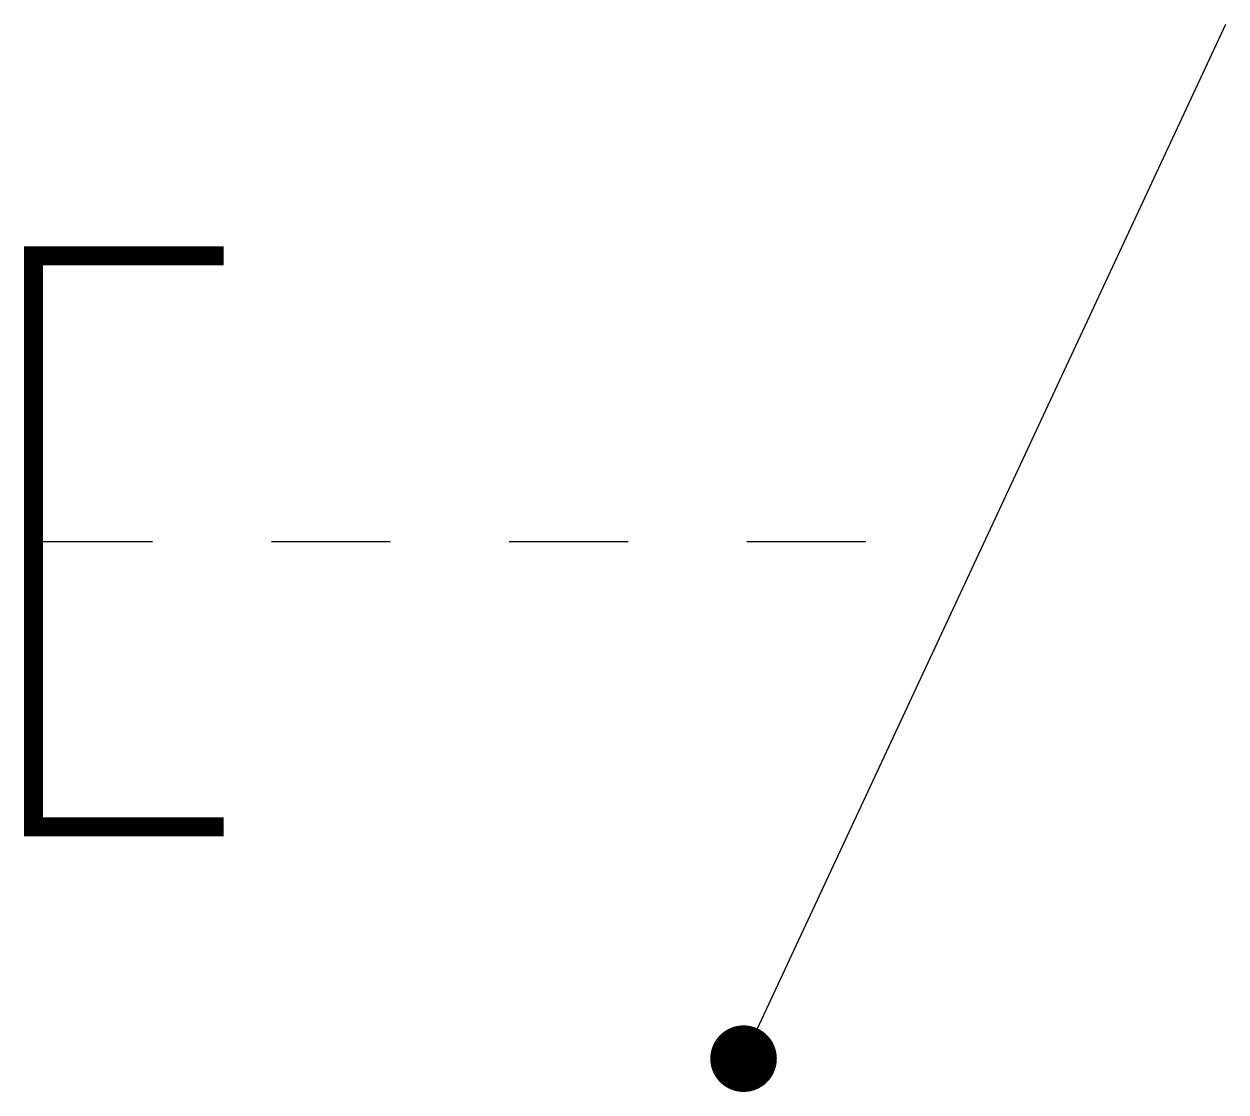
# Model space of a CAD drawing. Header units: millimetres. Extents: x -7.6 to 5.1, y -0.4 to 10.9.
import ezdxf

# ---------------------------------------------------------------- set-up
doc = ezdxf.new("R2010")
doc.units = ezdxf.units.MM
doc.linetypes.add('JIS_02_1.2', pattern=[2.5, 1.25, -1.25])
doc.layers.add('元件', color=4, linetype='Continuous')

msp = doc.modelspace()

# ---------------------------------------------------------------- linework, layer by layer
at = {"layer": '元件'}
msp.add_line((0, 0), (5.071, 10.876), dxfattribs=at)
at = {"layer": '元件', "linetype": 'JIS_02_1.2'}
msp.add_line((-7.464, 5.438), (2.536, 5.438), dxfattribs=at)
at = {"layer": '元件', "const_width": 0.2}
msp.add_lwpolyline([(-5.464, 8.438), (-7.464, 8.438), (-7.464, 5.438), (-7.464, 2.438), (-5.464, 2.438)], dxfattribs=at)
at = {"layer": '元件', "const_width": 0.35}
msp.add_lwpolyline([(-0.175, 0, 1), (0.175, 0, 1)], format="xyb", close=True, dxfattribs=at)

doc.saveas('drawing.dxf')
